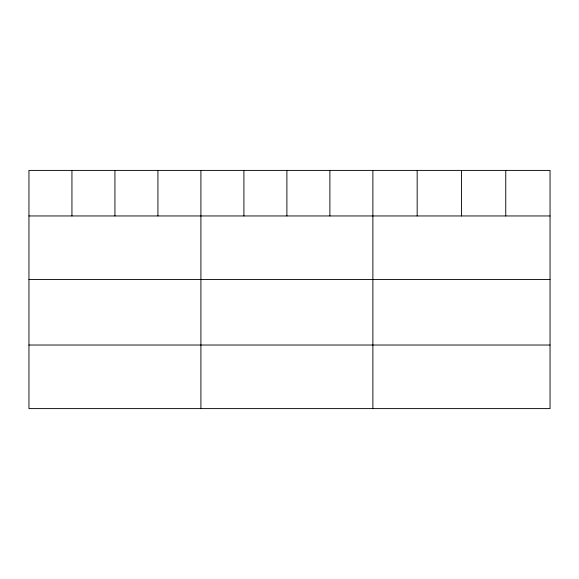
<?xml version="1.0" encoding="UTF-8"?>
<svg xmlns="http://www.w3.org/2000/svg" width="579" height="579" viewBox="0 0 579 579"><rect width="100%" height="100%" fill="white"/><g stroke="black" fill="none" stroke-linecap="round" stroke-linejoin="round"><path stroke-width="0.87" d="M550.05 215.953L550.05 408.6L28.95 408.6L28.95 170.4L550.05 170.4L550.05 215.953L28.95 215.953M28.95 279.527L550.05 279.527M28.95 345.026L550.05 345.026M505.756 170.4L505.756 215.953M461.463 170.4L461.463 215.953M417.169 170.4L417.169 215.953M372.876 170.4L372.876 408.6M329.885 170.4L329.885 215.953M286.894 170.4L286.894 215.953M243.904 170.4L243.904 215.953M200.913 170.4L200.913 408.6M157.922 170.4L157.922 215.953M114.932 170.4L114.932 215.953M71.941 170.4L71.941 215.953"/></g></svg>
